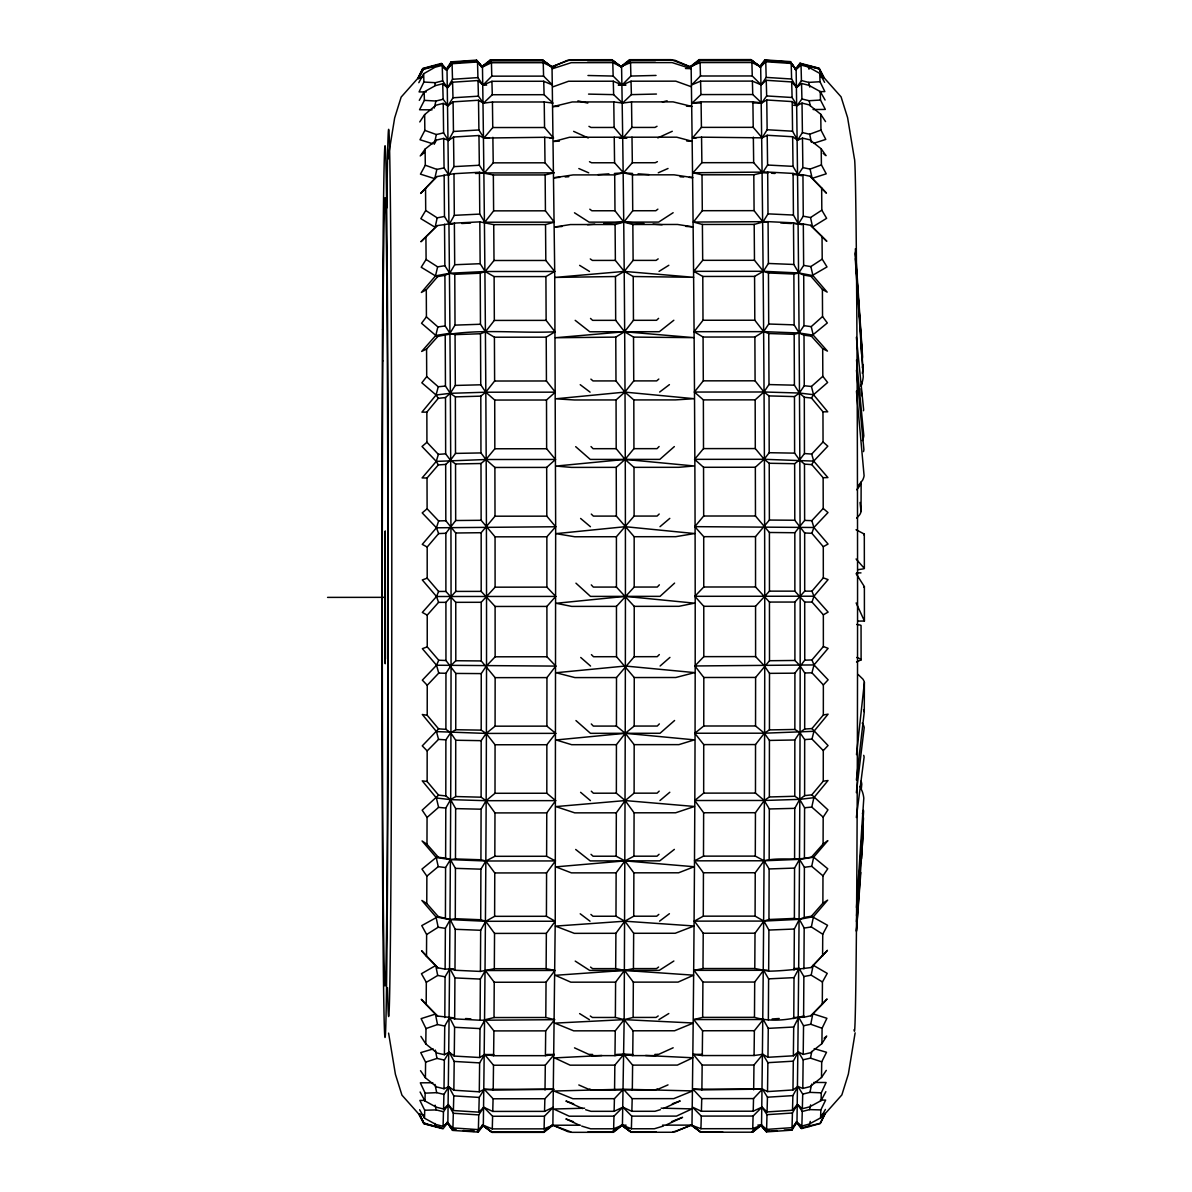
<?xml version="1.0" encoding="UTF-8"?>
<svg xmlns="http://www.w3.org/2000/svg" width="1192" height="1192" viewBox="0 0 1192 1192"><rect width="100%" height="100%" fill="white"/><g stroke="black" fill="none" stroke-linecap="round" stroke-linejoin="round"><path stroke-width="1.5" d="M445.629 858.166L438.343 857.227L426.974 844.294L422.072 840.956L436.212 857.465L450.412 859.626L455.478 858.94L455.657 808.608L450.606 799.638L445.808 795.913L438.596 795.153L427.138 781.505L427.168 750.915L422.266 745.864L438.596 728.863L445.897 729.34L450.68 732.722L455.731 740.247L455.672 796.539L450.606 799.638L445.793 808.042L445.629 858.166L450.412 859.626L485.874 860.997L555.427 860.937L546.577 872.902L546.428 916.29L555.234 921.237L552.879 1125.233L543.939 1132.355L492.132 1132.4L482.328 1125.188L492.132 1132.4M438.596 728.863L427.213 715.289L427.243 685.266L438.731 673.107L445.957 673.286L450.755 665.807L455.806 660.726L455.761 602.332L445.897 591.426L445.853 533.271L455.687 520.517L455.538 463.971L450.457 460.261L445.659 453.839L445.495 397.547L450.278 393.315L455.314 385.448L455.061 334.639L449.98 333.283L435.795 335.459L421.67 351.431L426.572 349.018L437.866 336.427C475.861 327.964 516.121 333.611 555.01 331.808L546.13 320.38L545.921 276.589L554.712 271.463L552.03 66.976L542.226 59.764L490.433 59.809L481.479 66.931L476.502 60.122L451.083 61.85L446.032 69.747L443.588 67.855M445.808 795.913L445.882 739.86L450.68 732.722L455.746 729.727L481.195 730.13L486.157 733.423L495.067 744.762L495.008 793.291L486.083 800.696L481.091 809.204L480.927 859.76L485.874 860.997L494.769 872.946L494.62 916.335L485.68 921.297L450.203 919.613L436.019 916.961L421.864 900.452L426.766 903.506L438.209 916.529L450.203 919.613L455.284 918.704L480.719 919.747L485.68 921.297L555.234 921.237L555.666 526.76L554.712 271.463L545.817 260.467L545.534 224.573L554.325 222.159L545.429 210.82L545.146 174.926L553.937 172.87L545.012 162.812L544.684 137.289L483.922 138.049L478.96 135.516L453.526 137.02L448.46 140.492L443.677 138.421L436.347 140.09L425.097 149.134L420.21 155.988M445.897 729.34L445.957 673.286M455.746 729.727L455.821 673.435L445.957 660.502L445.912 602.347L455.761 591.411L455.717 533.003L445.823 520.71L445.674 464.418L450.457 460.261L455.508 453.407L455.359 396.876L450.278 393.315L445.45 386.059L445.212 335.459M480.719 919.747L480.897 869.177L485.874 860.997L494.829 856.318L494.978 812.914L486.083 800.696L481.121 797.195L481.181 740.664L486.157 733.423L495.082 726.181L546.89 726.137L555.71 733.363L546.86 744.732L546.815 793.246L555.636 800.637L546.77 812.884L546.621 856.273L555.427 860.937M481.195 730.13L481.255 673.599L486.232 666.134L495.142 656.807L495.097 606.46L481.195 591.381L481.166 532.705L495.008 516.196L494.889 467.458L485.934 459.516L480.957 452.93L480.808 396.146L485.755 392.213L494.62 381.023L494.412 337.217L485.457 331.868L480.465 324.254L480.212 273.206L485.159 271.508L554.712 271.463M495.082 726.181L495.142 677.652L481.255 660.949L481.21 602.288L495.097 587.179L495.053 536.832L481.136 520.293L480.987 463.509L485.934 459.516L494.829 448.773L494.71 400.05L485.755 392.213L480.748 384.793L480.51 333.745L485.457 331.868L494.337 320.425L494.114 276.618L485.159 271.508L480.152 263.7L479.825 221.876L454.375 223.113L437.181 225.631L421.029 241.633L437.181 225.631M546.89 726.137L546.949 677.607L555.785 666.09L546.949 656.762L546.904 606.43L555.725 596.417L546.89 587.135L546.86 536.787L555.666 526.76L546.815 516.151L546.681 467.413L555.487 459.456L546.636 448.743L546.502 400.005L555.308 392.168L546.428 380.978L546.219 337.172L555.01 331.808M591.023 854.321L593.095 856.228L616.175 856.214L624.981 860.877L633.876 872.827L678.62 872.797L694.131 866.748L624.981 860.877L616.13 872.842L571.385 872.872L555.8 866.867L624.981 860.877L633.935 856.199L634.084 812.81L625.189 800.577L616.368 793.187L616.428 744.672L625.264 733.303L634.204 726.062L657.284 726.047L659.355 723.902M616.175 856.214L616.324 812.825L625.189 800.577L634.114 793.172L634.174 744.657L625.264 733.303L616.443 726.077L616.502 677.563L634.248 656.703L634.218 606.356L616.443 587.075L616.413 536.728L634.114 516.076L633.995 467.338L625.04 459.412L616.19 448.684L616.055 399.946L624.861 392.108L633.742 380.904L633.518 337.098L624.563 331.748L615.683 320.335L615.474 276.529L624.265 271.404L633.116 260.392L632.848 224.498L623.878 222.114L603.867 223.53M634.204 726.062L634.248 677.548L616.502 656.703L616.458 606.37L634.204 587.06L634.159 536.713L616.368 516.091L616.234 467.353L625.04 459.412L633.935 448.669L633.816 399.931L624.861 392.108L615.981 380.918L615.772 337.113L624.563 331.748L633.444 320.32L633.235 276.514L624.265 271.404L615.37 260.407L615.087 224.513L623.878 222.114L643.918 223.5M825.415 1109.424L820.603 1117.887L809.07 1124.145L801.873 1126.038L796.986 1122.253L792.024 1127.662L766.605 1129.39L761.539 1125.069L752.599 1132.191L700.792 1132.236L691.986 1125.129C696.545 772.416 696.262 419.569 691.137 66.856L699.942 60.628L751.75 60.583L760.69 66.812C765.815 419.51 766.098 772.356 761.539 1125.069L766.516 1131.879L791.95 1130.15L796.986 1122.253C801.531 771.403 801.233 420.403 796.152 69.553L790.192 61.582L764.757 59.898L759.706 66.707L750.885 59.6L699.093 59.645L690.153 66.767L700.091 62.58L751.899 62.535L760.69 66.812L765.756 61.746L791.19 63.444L796.152 69.553L801.039 65.053L808.236 66.946L819.783 73.412L824.596 82.367M694.549 860.833L703.489 856.139L703.638 812.75L694.742 800.517L703.667 793.127L703.727 744.598L694.817 733.244L703.757 726.002L755.549 725.973L764.37 733.199L769.421 740.426L769.361 796.971L764.296 800.473L755.445 812.706L755.296 856.109L764.102 860.773L799.534 859.357L813.674 857.167L827.859 840.628L823.091 843.981L811.678 856.929C796.122 861.116 779.806 856.914 764.102 860.773L694.549 860.833L703.429 872.768L703.28 916.171L694.34 921.133L703.22 933.247L702.982 968.545L694.027 970.348L702.908 982.074L702.669 1017.387L693.714 1019.577L702.565 1030.752L702.282 1055.561L754.074 1055.516L762.865 1054.309L767.946 1057.289L793.365 1055.799L798.312 1051.88L803.199 1054.413L810.471 1052.759L821.914 1043.611L826.697 1036.057L824.119 1038.247M703.757 726.002L703.816 677.488L694.891 665.97L703.802 656.643L703.772 606.296L694.832 596.313L703.757 587L703.712 536.668L694.787 526.655L703.682 516.017L703.548 467.294L694.593 459.352L703.503 448.609L703.369 399.886L694.414 392.049L703.295 380.844L703.071 337.053L694.116 331.704L702.997 320.261L702.788 276.455L693.818 271.344L702.684 260.333L702.401 224.454L693.431 222.055L702.297 210.701L702.013 174.807L693.044 172.766L701.879 162.693L701.552 137.169L762.135 137.84L767.201 135.277L792.635 136.737L797.582 140.209L802.484 138.123L809.8 139.792L821.199 148.806L825.996 155.675L823.151 153.321M769.168 859.536L769.332 808.966L764.296 800.473L755.475 793.082L755.534 744.553L764.37 733.199L769.436 729.906L794.855 729.459L799.802 732.439L804.674 739.576L804.615 795.615L799.728 799.37L794.751 808.34L794.587 858.672M755.549 725.973L755.609 677.443L769.496 660.726L769.451 602.064L755.549 586.971L755.519 536.623L769.376 520.055L769.227 463.271L764.147 459.293L755.296 448.565L755.162 399.842L763.968 391.989L768.989 384.569L768.751 333.522L763.67 331.644L694.116 331.704M769.436 729.906L769.496 673.361L764.444 665.911L755.609 656.598L755.564 606.251L769.451 591.143L769.406 532.481L755.475 515.987L755.341 467.249L764.147 459.293L769.198 452.707L769.049 395.908L763.968 391.989L755.087 380.814L754.879 337.008L763.67 331.644L768.706 324.015L768.453 272.983L763.372 271.284L693.818 271.344M804.421 857.882L804.585 807.759L799.728 799.37L794.781 796.271L794.841 739.979L799.802 732.439L804.689 729.042L811.946 728.565L823.329 714.976L823.359 684.953L828.127 679.812L814.017 664.942L811.946 659.936L823.359 646.541L823.344 614.804L812.02 602.064L804.704 602.064L794.87 591.143L794.826 532.735L804.63 520.412L804.481 464.12L799.594 459.978L794.617 453.139L794.468 396.593L799.415 393.032L804.257 385.761L804.004 335.161L799.117 333L763.67 331.644L754.804 320.216L754.581 276.41L763.372 271.284L768.393 263.462L768.065 221.652L793.485 222.844L801.963 224.692M794.855 729.459L794.915 673.167L804.749 660.204L804.704 602.064M804.689 729.042L804.749 673.003L799.877 665.523L794.915 660.457L794.87 602.049L804.704 591.143L804.66 532.988L794.796 520.233L794.647 463.703L799.594 459.978L804.451 453.556L804.302 397.264L799.415 393.032L794.408 385.18L794.17 334.356L799.117 333L813.257 335.161L827.457 351.104L822.689 348.69L811.335 336.129L804.004 335.161M804.615 795.615L811.797 794.855L823.255 781.177L823.285 750.587L828.053 745.536L811.946 728.565M426.766 903.506L426.87 876.15L421.968 869.087L436.212 857.465L438.343 857.227M426.974 844.294L427.064 817.444L422.177 810.173L438.596 795.153M445.421 917.706L445.584 867.582L450.412 859.626L455.448 868.357L455.284 918.704M590.532 967.084L592.588 968.634L615.683 968.619L624.474 970.407L633.339 982.133L678.084 982.104L693.61 975.19L624.474 970.407L615.593 982.148L570.849 982.178L555.278 975.309L624.474 970.407L633.429 968.604L633.667 933.291L624.787 921.192L615.981 916.231L616.13 872.842M615.683 968.619L615.906 933.306L624.787 921.192L633.727 916.216L633.876 872.827M811.186 967.517L827.382 950.426L811.186 967.517C797.076 969.305 783.174 970.899 768.661 971.197L768.914 930.058L763.893 921.073L755.087 916.127L755.236 872.738L764.102 860.773L769.138 868.953L768.959 919.509L763.893 921.073L694.34 921.133M804.227 917.408L811.409 916.231L822.882 903.193L827.65 900.124L813.466 916.663L799.34 919.345L794.379 918.421L794.557 868.089L799.534 859.357L804.391 867.284L804.227 917.408L799.34 919.345L763.893 921.073L755.013 933.202L754.789 968.515L768.661 971.197M822.882 903.193L822.972 875.837L827.755 868.759L813.674 857.167L811.678 856.929M823.091 843.981L823.18 817.131L827.948 809.845L811.797 794.855M856.646 518.118L859.641 514.81A36.758 16.539 0.2 0 0 861.041 511.457L861.146 481.955A36.55 19.355 0.2 0 1 859.73 485.889L856.75 489.778M856.392 779.97L864.274 711.952L864.379 682.45A36.758 16.539 0.2 0 0 862.874 679.097L858.121 674.493M452.841 1130.418L447.864 1122.536C452.409 771.686 452.111 420.687 447.015 69.836L451.992 62.893L477.426 61.164L482.477 67.035C487.588 419.733 487.886 772.58 483.326 1125.293L478.275 1132.102L452.841 1130.418L446.881 1122.447L452.93 1127.93L478.365 1129.614L483.326 1125.293L492.281 1128.899L544.073 1128.854L552.879 1125.233L551.881 1125.144M453.139 1017.774L437.598 1016.061L426.185 1004.573L426.319 982.312L421.447 973.715L435.706 965.52L437.837 967.815L445.123 969.141L453.437 968.783M437.837 967.815L426.498 956.386L426.632 934.543L421.759 925.618L438.209 916.529M444.81 1017.581L445.063 976.799L449.891 968.589L454.972 970.258L480.421 971.435L494.322 968.723L546.13 968.679L554.921 970.467L546.04 982.208L545.802 1017.506L554.608 1019.696L545.698 1030.871L545.414 1055.68L493.607 1055.725L484.652 1054.533L479.691 1057.513L454.256 1056.067L449.19 1052.163L444.407 1054.697L437.121 1053.057L425.797 1043.939L420.91 1036.384M445.123 969.141L445.376 928.359L450.203 919.613L455.24 929.298L454.972 970.258M554.608 1019.696L480.093 1020.233L454.659 1018.877L454.927 977.917L449.891 968.589M480.093 1020.233L480.361 979.079L485.368 970.526L554.921 970.467M480.421 971.435L480.674 930.282L485.68 921.297L494.546 933.411L494.322 968.723M479.691 1057.513L480.033 1028.592L485.055 1019.741L494.01 1017.551L494.233 982.253L485.368 970.526M546.13 968.679L546.353 933.366L555.234 921.237M551.315 66.886L570.208 59.749L611.779 59.704L621.583 66.916C627.052 384.45 625.472 702.073 624.161 1019.637L633.012 1030.797L674.583 1030.767L693.446 1023.019L624.161 1019.637L615.37 1017.461L615.593 982.148M580.444 1125.203L553.058 1125.233L571.922 1132.34L613.493 1132.296L622.433 1125.173L624.161 1019.637L615.266 1030.812L573.695 1030.842L554.802 1023.123L624.161 1019.637L633.116 1017.447L633.339 982.133M804.019 1015.957C788.016 1020.114 770.539 1022.155 754.476 1017.342L754.7 982.044L763.58 970.303L767.127 970.094M768.348 1019.994L768.602 978.856L763.58 970.303L694.027 970.348M793.768 1018.594L794.021 977.634L799.027 968.306L803.87 976.516L803.602 1017.298L798.714 1017.268L793.708 1027.012L793.365 1055.799M794.081 969.99L794.349 929.03L799.34 919.345L804.183 928.061L803.915 968.858M803.602 1017.298L810.798 1015.763L822.301 1004.245L822.435 981.984L827.233 973.387L813.168 965.222L811.186 975.16L803.87 976.516M822.599 956.073L822.748 934.23L827.531 925.29L811.409 916.231M384.986 535.64L385.225 663.735L385.24 530.947L385.463 659.042M420.091 1092.006L424.963 1100.961L436.257 1107.174L443.543 1109.007L448.326 1104.656L453.392 1110.542L478.826 1112.151L483.788 1107.308L492.743 1111.421L544.535 1111.376L544.878 1098.741L553.803 1089.264L484.25 1089.324L479.288 1091.812L453.854 1090.233L448.788 1086.761L444.005 1088.743L436.793 1086.985L425.41 1077.792L425.589 1062.147L420.731 1052.611L433.217 1048.93M425.797 1043.939L425.991 1028.577L421.119 1018.624L435.408 1014.094L437.598 1016.061M444.005 1088.743L444.348 1060.075L449.19 1052.163L454.197 1061.446L453.854 1090.233M444.407 1054.697L444.735 1026.029L449.593 1017.551L454.659 1018.877M454.256 1056.067L454.599 1027.281L449.593 1017.551M479.288 1091.812L479.631 1062.891L484.652 1054.533L493.801 1054.533M553.803 1089.264L493.205 1090.054L493.503 1065.231L484.652 1054.533M493.607 1055.725L493.905 1030.916L485.055 1019.741M545.012 1090.009L545.295 1065.201L554.206 1054.473L546.89 1054.488M589.504 1088.937L591.59 1089.98L614.565 1089.95L614.848 1065.141L623.759 1054.428L632.863 1054.86M589.817 1054.562L591.873 1055.65L614.968 1055.635L615.266 1030.812M657.403 1088.892L655.287 1089.92L632.311 1089.935L632.609 1065.127L623.759 1054.428L616.473 1054.786M657.895 1054.503L655.809 1055.605L632.728 1055.62L633.012 1030.797M826.309 1070.371L821.512 1077.479L810.009 1086.672L802.797 1088.46L797.91 1086.478L792.963 1089.965L767.529 1091.589L762.463 1089.101L701.879 1089.89L702.163 1065.067L693.312 1054.369L702.475 1054.354M753.672 1089.846L753.97 1065.022L762.865 1054.309L767.872 1062.668L767.529 1091.589M754.074 1055.516L754.372 1030.707L763.267 1019.518L768.274 1028.368L767.946 1057.289M792.963 1089.965L793.306 1061.178L798.312 1051.88L803.14 1059.792L802.797 1088.46M803.199 1054.413L803.542 1025.746L798.714 1017.268M821.512 1077.479L821.705 1061.834L826.518 1052.283L814.211 1048.632M821.914 1043.611L822.093 1028.264L826.905 1018.296L812.855 1013.781L810.798 1015.763M419.152 1113.85L424.233 1123.847L442.992 1128.824L447.864 1122.536L443.081 1126.336L435.87 1124.443L424.501 1118.2L424.71 1110.244L419.867 1100.395L425.216 1100.425M424.963 1100.961L425.172 1093.153L420.314 1082.828L432.815 1082.738M443.081 1126.336L443.469 1111.734L448.326 1104.656L453.318 1113.268L452.93 1127.93M443.543 1109.007L443.931 1094.405L448.788 1086.761L453.78 1095.88L453.392 1110.542M478.365 1129.614L478.752 1114.892L483.788 1107.308L492.609 1116.263L544.416 1116.219L553.341 1107.249L544.535 1111.376M478.826 1112.151L479.214 1097.43L484.25 1089.324L493.205 1090.054M492.281 1128.899L492.609 1116.263M492.743 1111.421L493.086 1098.786L484.25 1089.324M544.073 1128.854L544.416 1116.219M581.726 1126.097L590.666 1128.809L613.627 1128.794L613.969 1116.159L622.894 1107.189L631.849 1111.302L654.944 1111.287L660.413 1109.663M585.63 1109.722L591.008 1111.331L614.103 1111.317L614.431 1098.681L623.356 1089.205L692.641 1090.933L673.763 1098.637L632.192 1098.666L623.356 1089.205L553.997 1091.038L572.86 1098.726L614.431 1098.681M663.437 1126.038L654.348 1128.764L631.388 1128.779L631.73 1116.144L622.894 1107.189L614.103 1111.317M631.849 1111.302L632.192 1098.666M766.516 1131.879L760.541 1124.965L761.539 1125.069L752.748 1128.675L700.941 1128.72L701.283 1116.084L692.448 1107.144L701.403 1111.257L753.21 1111.212L762.001 1107.085L767.067 1111.927L792.501 1110.259L797.448 1104.373L802.335 1108.709L809.606 1106.876L821.064 1100.648L825.862 1091.678M701.403 1111.257L701.745 1098.622L692.91 1089.16L762.463 1089.101L767.454 1097.206L767.067 1111.927M752.748 1128.675L753.076 1116.055L762.001 1107.085L766.992 1114.669L766.605 1129.39M753.21 1111.212L753.538 1098.577L762.463 1089.101M792.024 1127.662L792.427 1113L797.448 1104.373L802.261 1111.451L801.873 1126.038M792.501 1110.259L792.889 1095.612L797.91 1086.478L802.723 1094.122L802.335 1108.709M820.603 1117.887L820.826 1109.916L825.654 1100.067L820.379 1100.112M821.064 1100.648L821.273 1092.826L826.101 1082.5L813.823 1082.44M861.294 850.984L861.607 845.53M861.533 858.672L862.814 837.067A36.758 36.326 -2.7 0 0 862.427 834.117M860.028 870.965L860.371 865.511M858.776 889.143L859.164 883.689M860.818 872.514L856.437 931.473M857.599 905.488L863.47 818.621A36.55 33.51 0.9 0 0 862.412 813.168M856.571 915.709L863.589 811.543A36.55 33.883 1 0 0 863.425 810.173M856.467 921.61L858.106 901.018M856.437 930.699L863.261 831.971A36.758 34.896 1.2 0 0 862.561 827.725M856.467 907.514L863.798 798.193A36.758 32.676 0.7 0 0 862.323 791.577L859.998 786.333M864.379 682.45L856.482 754.625M861.265 789.402L861.786 784.232A36.758 26.105 -0.5 0 0 861.116 781.043M856.348 792.665L864.215 727.567A36.55 18.536 0.2 0 0 862.71 723.812L862.218 723.052M856.348 817.503L864.111 757.084A36.758 21.456 0.2 0 0 863.708 755.326M387.907 159.162L394.656 117.934L401.153 97.088L417.722 78.448L422.683 68.466L441.234 63.459L447.015 69.836L452.081 63.712L477.515 61.969L482.477 67.035L491.432 62.744L543.239 62.699L552.03 66.976L542.226 59.764M855.126 1032.838L848.361 1074.067L841.865 1094.912L825.296 1113.552L820.334 1123.534L801.784 1128.541L796.003 1122.164L800.786 1126.663M803.14 1059.792L810.471 1058.123L811.797 1051.448M803.542 1025.746L810.739 1024.256L812.855 1013.781L827.069 998.985L822.301 1004.245M822.748 934.23L811.365 926.944L813.466 916.663M434.275 144.262L436.332 134.547L443.603 132.878L448.46 140.492L453.452 131.478L453.079 101.856L478.513 100.232L483.46 103.183L492.43 102.02L544.222 101.976L553.013 103.123L544.088 94.704L492.281 94.734L483.46 103.183L478.424 96.179L478.007 80.534L452.573 82.203L447.507 87.821L442.724 83.753L435.393 85.63L424.158 91.888L419.286 100.351M822.972 875.837L811.707 866.331L813.674 857.167M802.261 1111.451L809.591 1109.603L810.605 1104.88M802.723 1094.122L809.919 1092.364L811.707 1084.079M434.693 85.809L435.378 82.695L442.649 80.847L447.507 87.821L452.498 79.283L452.081 63.712M452.856 224.007L449.31 224.215L444.467 216.482L437.181 217.838L435.125 227.285L420.836 218.643L425.708 210.477L425.544 188.276L436.928 176.58L453.988 173.704L479.437 172.274L493.339 174.971L545.146 174.926M823.18 817.131L811.782 807.073L813.868 797.672L828.023 780.522L823.255 781.177M453.526 137.02L453.914 166.627L448.907 175.179L444.065 167.908L436.853 169.398L434.737 178.666L420.642 193.462L425.544 188.276M479.825 221.876L493.726 224.618L494.01 260.497L485.159 271.508L449.697 273.251L444.914 275.352L437.702 276.574L426.289 289.76L421.387 292.457L435.497 275.918L437.628 266.859L444.854 265.712L449.697 273.251L454.778 274.324L480.212 273.206M434.246 108.085L435.929 101.022L443.141 99.264L447.998 105.805L453.079 101.856M437.866 336.427L435.795 335.459L437.881 326.921L426.423 316.863L426.289 289.76M808.981 1126.649L810.277 1121.404M823.285 750.587L811.99 739.085L813.942 731.307L828.097 714.157L823.329 714.976M445.495 397.547L438.283 398.337L426.855 412.119L421.938 412.149L436.093 394.999L438.239 386.759L426.706 376.627L426.572 349.018M823.359 684.953L811.946 672.795L814.017 664.942L828.127 648.344L823.359 646.541M445.674 464.418L438.328 464.925L427.019 478.037L422.117 477.903L436.272 461.393L438.358 454.361L426.93 442.262L426.855 412.119M445.897 591.426L438.611 591.456L427.198 578.165L427.183 547.024L422.266 544.372L436.451 527.788L438.611 520.934L427.108 508.775L427.019 478.037M812.02 602.064L813.957 596.209L828.082 579.625L823.314 577.852L823.285 546.696L811.841 533.286L804.66 532.988M861.28 385.314L861.756 383.898A36.758 35.015 -1.3 0 0 863.231 376.806L855.26 258.768M811.841 533.286L813.898 527.49L827.993 512.575L823.21 508.448L823.136 477.724L811.797 464.627L804.481 464.12M445.957 660.502L438.731 660.234L427.243 646.869L427.228 615.117L422.326 612.435L436.51 596.507L438.611 591.456M427.243 685.266L422.34 680.14L436.555 665.24L438.731 660.234M447.015 69.836L442.232 65.337L435.035 67.244L423.667 73.725L423.89 82.039L419.062 91.918L426.2 91.978M441.725 64.025L422.907 68.719L418.094 78.478L421.268 77.51M434.976 142.861L436.347 140.09M802.767 1127.587L820.126 1123.281L824.938 1113.522M434.395 65.947L423.175 69.032L418.317 78.508L421.834 77.406M823.091 1116.651L824.7 1113.492M424.158 91.888L424.382 100.366L419.539 109.753L432.04 109.843M452.573 82.203L452.99 97.774L447.998 105.805L443.23 103.391L436.019 105.179L424.65 114.596L424.844 130.39L420.001 139.732L432.696 143.755M442.143 64.502L423.398 69.285L418.586 78.523L423.339 77.078M418.809 82.695L423.667 73.725M425.097 149.134L425.306 165.226L420.448 174.136L434.737 178.666L436.928 176.58M811.797 464.627L813.719 461.095L827.814 446.18L823.046 441.949L822.957 411.806L811.499 398.039L804.302 397.264M449.31 224.215L454.316 215.335L453.988 173.704M454.375 223.113L454.703 264.743L449.697 273.251L435.497 275.918L421.223 267.261L426.095 259.454L425.917 236.821M811.499 398.039L813.54 394.701L827.621 382.498L822.823 376.314L822.689 348.69M801.575 175.76L793.097 173.421L767.678 172.05L768.006 213.86L762.984 221.995L754.193 224.409L702.401 224.454M454.778 274.324L455.016 325.133L449.98 333.283L445.167 325.952L444.914 275.352M766.754 99.994L767.141 129.749L762.135 137.84L753.225 127.335L752.897 101.812L701.09 101.856L692.135 103.019L700.941 94.57L752.748 94.526L761.688 102.959L766.754 99.994L792.188 101.588L797.135 105.522L802.022 103.108L809.219 104.881L820.752 114.283L825.549 121.599M792.725 174.568L802.946 174.732L803.259 216.199L798.431 223.932L794.885 223.738M802.022 103.108L802.41 132.595L797.582 140.209L792.561 131.209L792.188 101.588M793.097 173.421L793.425 215.052L798.431 223.932L803.319 223.977L803.646 265.429L798.819 272.968L793.872 274.041L768.453 272.983M767.201 135.277L767.588 165.032L762.597 172.706L753.806 174.762L702.013 174.807M802.484 138.123L802.857 167.61L798.044 174.896L793.023 166.359L792.635 136.737M754.193 224.409L754.476 260.288L763.372 271.284L798.819 272.968L803.721 275.069L803.959 325.669L799.117 333L794.125 324.865L793.872 274.041M441.651 63.936L446.523 69.792L451.5 62.327L477.009 60.688L481.985 66.976L490.925 60.375L542.718 60.33L551.538 66.931L542.583 60.181L490.791 60.226L481.985 66.976L476.934 60.598M419.763 121.927L424.65 114.596M765.756 61.746L766.173 77.391L761.196 84.885L752.39 81.101L700.583 81.145L691.628 84.945L700.449 76.005L752.256 75.96L761.196 84.885L766.247 80.296L791.682 81.935L796.643 87.537L801.531 83.47L808.861 85.317L820.26 91.575L825.073 100.024M446.523 69.792L451.574 62.416M801.039 65.053L801.441 80.564L796.643 87.537L791.607 79.015L791.19 63.444M752.524 102.974L761.688 102.959L766.665 95.941L766.247 80.296M793.589 105.269L797.135 105.522L801.933 98.981L801.531 83.47M426.423 316.863L421.536 323.27L435.795 335.459M823.866 78.151L818.8 68.153L800.041 63.176L795.168 69.464L800.949 64.204L819.5 68.972L824.357 78.195L820.856 77.122M477.858 1131.625L482.82 1125.248L491.64 1131.834L543.567 1131.953L552.373 1125.188L543.433 1131.789M479.437 172.274L479.765 214.098L484.772 222.219L493.622 210.865L493.339 174.971M614.372 173.466L623.49 172.81L632.46 174.866L632.728 210.746L623.878 222.114L614.983 210.76L614.7 174.881L623.49 172.81L632.609 173.451M426.706 376.627L421.834 382.811L436.093 394.999L438.283 398.337M765.249 60.464L760.198 66.752L751.392 60.166L699.585 60.211L690.645 66.812L699.451 60.047L751.243 60.017L760.198 66.752L765.175 60.375L790.683 62.148L795.66 69.508L800.532 63.727L819.5 68.972M477.783 1131.536L482.82 1125.248L491.774 1131.983M800.458 63.638L795.66 69.508L790.609 62.058M478.513 100.232L478.901 129.973L483.922 138.049L492.758 127.544L492.43 102.02M686.473 106.192L691.941 106.461L673.107 101.871L631.537 101.916L631.864 127.44L623.029 137.944L619.393 138.123M696.247 137.885L692.582 137.885L701.418 127.38L701.09 101.856M791.101 62.625L765.666 60.941L760.69 66.812L759.706 66.707M427.183 547.024L438.641 533.584L445.853 533.271M804.704 591.143L811.961 591.158L823.314 577.852M492.877 137.333L493.22 162.857L484.384 172.929L475.519 173.496M686.771 141.043L692.239 141.312L676.728 137.184L631.998 137.214L632.326 162.753L623.49 172.81L614.565 162.768L614.238 137.229L569.493 137.274L553.908 141.431L559.376 141.148M427.228 615.117L438.567 602.362L445.912 602.347M674.597 583.097L660.055 596.343L590.502 596.402L575.945 583.171M659.355 584.825L657.299 587.045L634.204 587.06M804.451 453.556L811.707 454.063L823.046 441.949M804.63 520.412L811.827 520.636L823.21 508.448M674.344 446.583L659.817 459.382L590.263 459.427L575.676 446.657M659.101 446.508L657.03 448.654L633.935 448.669M674.597 720.49L660.04 733.274L590.487 733.333L575.945 720.564M477.515 61.969L477.932 77.614L482.969 85.109L491.789 76.169L543.582 76.124L552.522 85.049L543.731 81.265L491.923 81.309L482.969 85.109L478.007 80.534M656.047 75.439L630.896 76.05L622.075 84.99L618.439 85.094M427.168 750.915L438.537 739.383L445.882 739.86M659.325 654.572L657.224 656.673L634.248 656.703M857.853 486.247L862.591 480.182A36.758 21.754 -0.3 0 0 864.096 475.772L856.437 391.155M659.191 514.02L657.09 516.062L634.114 516.076M659.191 791.13L657.09 793.157L634.114 793.172M656.449 94.049L631.388 94.63L622.567 103.078L613.776 101.931L572.22 101.961L553.297 106.58L558.765 106.297M669.934 657.403L660.115 666M658.595 318.368L656.539 320.29L633.444 320.32M673.838 320.246L659.34 331.719L589.787 331.778L575.185 320.335M674.359 849.389L659.772 860.847L590.204 860.907L575.691 849.464M659.101 854.262L657.03 856.184L633.935 856.199M669.8 518.371L660.01 526.685M669.8 792.248L659.966 800.547M803.959 325.669L811.231 326.623L822.54 316.536L822.406 289.447L810.918 276.276L803.721 275.069M804.257 385.761L811.439 386.461L822.823 376.314M427.064 817.444L438.582 807.371L445.793 808.042M658.803 379.056L656.703 380.889L633.742 380.904M811.335 336.129L827.322 322.957L822.54 316.536M426.93 442.262L422.028 446.508L436.272 461.393L438.328 464.925M658.818 914.383L656.703 916.201L633.727 916.216M427.108 508.775L422.206 512.903L436.451 527.788L438.641 533.584M426.87 876.15L438.239 866.629L445.584 867.582M421.625 154.826L424.427 152.472M669.427 384.629L659.638 392.079M669.412 913.713L659.563 921.163M685.489 68.51L690.958 68.644L672.109 62.595L630.538 62.625L620.6 66.826L629.54 59.704L671.111 59.66L689.959 66.767M586.971 60.122L612.137 60.122L621.092 66.871L629.898 60.107L655.034 60.077M657.88 209.151L655.823 210.731L632.728 210.746M587.984 1131.923L613.135 1131.893L621.941 1125.129L630.747 1131.715M673.137 212.712L658.654 222.085L589.101 222.144L574.484 212.787M673.867 961.02L659.25 970.377L589.697 970.437L575.215 961.095M658.61 967.025L656.524 968.589L633.429 968.604M621.092 66.871L630.032 60.271L674.776 60.226L690.302 66.826M612.986 1131.729L621.941 1125.129L630.881 1131.879L656.062 1131.879M752.107 1131.625L761.047 1125.024L766.098 1131.402M658.178 258.873L656.092 260.377L633.116 260.392M543.075 60.747L491.283 60.792L481.479 66.931L484.414 65.724M655.451 60.643L630.389 60.673L621.583 66.916L612.792 62.64L571.221 62.684L552.313 68.763M612.628 1131.327L615.564 1129.241M753.21 1130.165L756.145 1128.094M658.207 1015.942L656.092 1017.417L633.116 1017.447M668.816 265.28L659.042 271.374M668.801 1013.528L658.938 1019.607M803.259 216.199L810.53 217.54L821.824 210.165L821.646 187.964L810.143 176.282L802.946 174.732M803.646 265.429L810.843 266.561L822.212 259.141L822.033 236.508L810.649 225.333L803.319 223.977M426.632 934.543L438.164 927.242L445.376 928.359M810.918 276.276L827.01 266.933L822.212 259.141M426.319 982.312L437.717 975.458L445.063 976.799M823.344 614.804L828.112 612.107L813.957 596.209L811.961 591.158M823.285 546.696L828.053 544.044L813.898 527.49L811.827 520.636M657.015 126.292L654.959 127.425L631.864 127.44M672.273 131.284L657.805 137.914M673.167 1047.783L658.535 1054.399L654.885 1054.399M856.676 624.444L859.656 624.951A36.55 2.563 -0.1 0 1 861.056 625.472L861.101 659.861L856.527 662.037M657.388 161.665L655.287 162.723L632.326 162.753M668.027 168.474L658.267 172.795M668.012 1084.884L658.133 1089.19M666.417 1124.831L682.554 1117.321L671.528 1121.657M663.452 1108.515L680.2 1100.931L672.318 1103.747M691.047 1125.069L675.491 1131.685L673.122 1131.685M691.285 86.718L675.775 81.16L631.03 81.205L622.075 84.99L613.284 81.22L568.539 81.25L552.969 86.822M620.6 66.826L623.52 65.62M690.153 66.767L693.073 65.56M613.627 1128.794L622.433 1125.173L626.083 1125.173M802.41 132.595L809.681 134.234L820.96 130.077L820.752 114.283M802.857 167.61L810.053 169.1L821.407 164.913L821.199 148.806M427.243 646.869L422.355 648.672L436.555 665.24L438.731 673.107M427.198 578.165L422.296 579.938L436.51 596.507L438.567 602.362M425.991 1028.577L437.524 1024.554L444.735 1026.029M425.589 1062.147L437.002 1058.421L444.348 1060.075M813.495 143.383L825.788 139.404L820.96 130.077M821.675 1114.639L825.192 1113.552M662.394 101.976L667.118 100.799M804.183 928.061L811.365 926.944M545.414 1055.68L554.206 1054.473M614.968 1055.635L623.759 1054.428L632.728 1055.62M437.881 326.921L445.167 325.952M767.678 172.05L693.044 172.766M631.537 101.916L622.567 103.078L613.642 94.645L588.55 94.108M804.391 867.284L811.707 866.331M436.093 394.999L450.278 393.315L485.755 392.213L555.308 392.168M813.868 797.672L799.728 799.37L764.296 800.473L694.742 800.517M858.091 569.672L862.844 568.957A36.55 2.563 -0.1 0 0 864.364 568.435L864.304 534.061L856.035 529.725M438.239 386.759L445.45 386.059M804.585 807.759L811.782 807.073M614.565 1089.95L632.311 1089.935M631.998 137.214L614.238 137.229M692.582 137.885L701.552 137.169M436.272 461.393L485.934 459.516L555.487 459.456M813.942 731.307L764.37 733.199L694.817 733.244M559.674 177.355L554.206 177.742L573.128 174.911L614.7 174.881M565.142 176.967L568.793 176.714M597.967 174.628L608.903 173.853M562.028 226.495L554.757 227.001L570.342 224.558L615.087 224.513M587.492 224.692L594.778 224.17M438.358 454.361L445.659 453.839M768.065 221.652L693.431 222.055M804.674 739.576L811.99 739.085M765.607 1130.836L769.227 1130.582M776.99 1130.657L766.024 1131.312L761.047 1125.024L752.599 1132.191M784.187 1130.076L791.95 1130.15M452.498 79.283L477.932 77.614M766.992 1114.669L792.427 1113M452.99 97.774L478.424 96.179M772.133 1018.966L779.225 1018.504M793.395 1017.61L796.941 1017.387M767.454 1097.206L792.889 1095.612M801.441 80.564L808.712 82.397L820.007 81.727L824.849 91.59L819.574 91.635M801.933 98.981L809.13 100.724L820.483 100.039L825.326 109.426L813.048 109.53M453.452 131.478L478.901 129.973M767.872 1062.668L793.306 1061.178M461.721 223.515L470.587 223.023M793.708 968.604L799.027 968.306M453.914 166.627L479.348 165.256L484.384 172.929L553.937 172.87M768.274 1028.368L793.708 1027.012M601.915 1055.516L554.563 1057.9L570.119 1065.171L614.848 1065.141M454.316 215.335L479.765 214.098M768.602 978.856L794.021 977.634M856.094 573.635L864.379 586.628L864.423 621.017L858.166 621.106M454.703 264.743L480.152 263.7M814.017 664.942L694.891 665.97M768.959 919.509L794.379 918.421M425.172 1093.153L436.719 1092.662L443.931 1094.405M436.451 527.788L555.666 526.76M768.914 930.058L794.349 929.03M804.749 660.204L811.946 659.936M455.016 325.133L480.465 324.254M455.061 334.639L480.51 333.745M769.138 868.953L794.557 868.089M438.611 520.934L445.823 520.71M823.136 477.724L827.904 477.575L813.719 461.095L811.707 454.063M424.71 1110.244L436.123 1109.901L443.469 1111.734M455.359 396.876L480.808 396.146M804.749 673.003L811.946 672.795M769.361 796.971L794.781 796.271M584.646 1108.202L553.684 1109.022L569.225 1116.204L613.969 1116.159M455.314 385.448L480.748 384.793M769.332 808.966L794.751 808.34M455.508 453.407L480.957 452.93M455.538 463.971L480.987 463.509M769.421 740.426L794.841 739.979M455.717 533.003L481.166 532.705M769.496 660.726L794.915 660.457M455.687 520.517L481.136 520.293M769.496 673.361L794.915 673.167M455.761 591.411L481.195 591.381M455.761 602.332L481.21 602.288M612.643 60.688L587.552 60.688M555.606 66.931L551.971 66.931L567.541 60.315L612.286 60.285L619.616 65.769M625.726 85.079L622.075 84.99L613.15 76.064L587.969 75.498M482.969 85.109L486.634 85.109M618.424 85.004L625.74 84.99M692.135 103.019L701.283 103.004M492.758 127.544L544.55 127.514L553.475 138.004L549.81 138.004M626.679 138.123L623.029 137.944L614.118 127.455L591.023 127.469L588.937 126.352M701.418 127.38L753.225 127.335M483.922 138.049L489.405 138.049M619.363 137.944L626.694 137.944M493.22 162.857L545.012 162.812M614.565 162.768L591.605 162.782L589.474 161.71M701.879 162.693L753.672 162.648L762.597 172.706L767.916 173.034M632.46 174.866L674.031 174.822L692.85 177.638L689.2 177.385M493.622 210.865L545.429 210.82M614.983 210.76L591.888 210.775L589.802 209.196M702.297 210.701L754.089 210.656L762.984 221.995L768.304 222.293M484.772 222.219L554.325 222.159M493.726 224.618L545.534 224.573M632.848 224.498L677.577 224.469L693.088 226.897L685.802 226.391M494.01 260.497L545.817 260.467M615.37 260.407L592.394 260.422L590.278 258.932M702.684 260.333L754.476 260.288M494.114 276.618L545.921 276.589M615.474 276.529L554.98 277.423L624.265 271.404L693.625 277.304L633.235 276.514M702.788 276.455L754.581 276.41M494.337 320.425L546.13 320.38M615.683 320.335L592.603 320.35L590.517 318.428M702.997 320.261L754.804 320.216M494.412 337.217L546.219 337.172M615.772 337.113L555.427 337.738L624.563 331.748L693.759 337.634L633.518 337.098M703.071 337.053L754.879 337.008M494.62 381.023L546.428 380.978M615.981 380.918L593.02 380.933L590.904 379.116M703.295 380.844L755.087 380.814M694.414 392.049L763.968 391.989L799.415 393.032L813.54 394.701L827.725 411.821L822.957 411.806M494.71 400.05L546.502 400.005M616.055 399.946L574.484 399.976L555.561 398.813L624.861 392.108L694.206 398.709L675.387 399.901L633.816 399.931M703.369 399.886L755.162 399.842M494.829 448.773L546.636 448.743M616.19 448.684L593.095 448.699L591.023 446.553M703.503 448.609L755.296 448.565M694.593 459.352L764.147 459.293L813.719 461.095M494.889 467.458L546.681 467.413M616.234 467.353L571.49 467.398L555.904 466.072L625.04 459.412L694.221 465.968L678.74 467.309L633.995 467.338M703.548 467.294L755.341 467.249M495.008 516.196L546.815 516.151M616.368 516.091L593.393 516.106L591.292 514.08M703.682 516.017L755.475 515.987M694.787 526.655L813.898 527.49M495.053 536.832L546.86 536.787M616.413 536.728L574.842 536.773L555.904 533.644L625.219 526.7L694.549 533.539L675.73 536.683L634.159 536.713M703.712 536.668L755.519 536.623M495.097 587.179L546.89 587.135M616.443 587.075L593.348 587.09L591.277 584.885M703.757 587L755.549 586.971M769.451 591.143L794.87 591.143M436.51 596.507L555.725 596.417M694.832 596.313L813.957 596.209M327.577 597.386L385.225 597.341M769.451 602.064L794.87 602.049M495.097 606.46L546.904 606.43M616.458 606.37L571.713 606.4L556.128 603.271L625.279 596.372L694.459 603.152L678.948 606.311L634.218 606.356M703.772 606.296L755.564 606.251M495.142 656.807L546.949 656.762M616.502 656.703L593.527 656.732L591.426 654.632M703.802 656.643L755.609 656.598M555.785 666.09L436.555 665.24M495.142 677.652L546.949 677.607M616.502 677.563L574.931 677.592L556.008 672.735L625.338 666.03L694.653 672.616L675.819 677.503L634.248 677.548M703.816 677.488L755.609 677.443M616.443 726.077L593.348 726.092L591.292 723.961M555.71 733.363L486.157 733.423L436.481 731.605L422.311 714.485L427.213 715.289M495.067 744.762L546.86 744.732M616.428 744.672L571.683 744.702L556.098 739.964L625.264 733.303L694.414 739.86L678.918 744.627L634.174 744.657M703.727 744.598L755.534 744.553M495.008 793.291L546.815 793.246M616.368 793.187L593.393 793.216L591.292 791.19M703.667 793.127L755.475 793.082M555.636 800.637L486.083 800.696L450.606 799.638L436.406 797.984L422.236 780.849L427.138 781.505M494.978 812.914L546.77 812.884M616.324 812.825L574.753 812.855L555.845 806.597L625.189 800.577L694.489 806.477L675.655 812.78L634.084 812.81M703.638 812.75L755.445 812.706M494.829 856.318L546.621 856.273M703.489 856.139L755.296 856.109M494.769 872.946L546.577 872.902M703.429 872.768L755.236 872.738M494.62 916.335L546.428 916.29M615.981 916.231L593.005 916.261L590.904 914.443M703.28 916.171L755.087 916.127M494.546 933.411L546.353 933.366M615.906 933.306L574.335 933.351L555.427 926.109L624.787 921.192L694.087 925.99L675.223 933.262L633.667 933.291M703.22 933.247L755.013 933.202M702.982 968.545L754.789 968.515M494.233 982.253L546.04 982.208M702.908 982.074L754.7 982.044M494.01 1017.551L545.802 1017.506M615.37 1017.461L592.394 1017.476L590.293 1016.001M702.669 1017.387L754.476 1017.342M693.714 1019.577L763.267 1019.518M493.905 1030.916L545.698 1030.871M702.565 1030.752L754.372 1030.707M592.648 1054.443L588.982 1054.458L574.514 1047.857M616.443 1054.428L632.907 1054.413M493.503 1065.231L545.295 1065.201M632.609 1065.127L677.354 1065.097L692.88 1057.781L645.587 1055.486M702.163 1065.067L753.97 1065.022M493.086 1098.786L544.878 1098.741M701.745 1098.622L753.538 1098.577M631.73 1116.144L676.46 1116.114L692.016 1108.903L661.098 1108.143M701.283 1116.084L753.076 1116.055M662.543 1125.144L691.703 1125.114L672.809 1132.251L631.238 1132.296L621.434 1125.084L631.238 1132.296M757.874 1125.069L761.539 1125.069M570.61 1131.774L568.256 1131.774L552.716 1125.173M722.635 1131.804L700.434 1131.819L691.494 1125.069L700.3 1131.67M769.376 520.055L794.796 520.233M455.821 673.435L481.255 673.599M769.406 532.481L794.826 532.735M856.601 572.831L860.982 572.89M455.806 660.726L481.255 660.949M769.198 452.707L794.617 453.139M769.227 463.271L794.647 463.703M455.731 740.247L481.181 740.664M455.657 808.608L481.091 809.204M768.989 384.569L794.408 385.18M769.049 395.908L794.468 396.593M455.672 796.539L481.121 797.195M809.591 1109.603L820.826 1109.916M455.478 858.94L480.927 859.76M455.448 868.357L480.897 869.177M768.706 324.015L794.125 324.865M768.751 333.522L794.17 334.356M455.24 929.298L480.674 930.282M768.393 263.462L793.812 264.475L798.819 272.968L812.959 275.62L827.173 292.129L822.406 289.447M809.919 1092.364L821.273 1092.826M768.006 213.86L793.425 215.052M454.927 977.917L480.361 979.079M767.588 165.032L793.023 166.359M454.599 1027.281L480.033 1028.592M780.715 222.964L791.339 223.545M454.197 1061.446L479.631 1062.891M423.89 82.039L435.378 82.695M424.382 100.366L435.929 101.022M767.141 129.749L792.561 131.209M766.665 95.941L792.099 97.506L797.135 105.522M771.462 173.257L775.009 173.466M465.55 1018.534L470.87 1018.862M453.78 1095.88L479.214 1097.43M766.173 77.391L791.607 79.015M453.318 1113.268L478.752 1114.892M451.932 1129.375L455.553 1129.629M470.095 1130.582L473.731 1130.821M455.97 1130.105L452.349 1129.852L447.373 1122.492L445.421 1124.801L447.373 1122.492L452.424 1129.942L456.059 1130.195M463.241 1130.582L474.148 1131.297M463.315 1130.672L474.222 1131.387M638.092 173.823L649.044 174.598M680.081 176.744L683.731 176.997M653.022 224.126L662.126 224.752M544.684 137.289L553.475 138.004M692.91 1089.16L701.879 1089.89M700.792 1132.236L690.987 1125.024L700.941 1128.72M752.897 101.812L761.688 102.959M693.312 1054.369L702.282 1055.561M587.79 103.093L577.911 100.873M807.729 65.545L819.023 68.406M418.66 1113.805L423.518 1123.028L426.766 1123.862M424.009 1123.594L435.303 1126.455M434.871 1125.918L442.083 1127.796M441.115 1127.975L423.518 1123.028M435.497 275.918L437.702 276.574M424.173 1115.325L419.405 1113.864L424.233 1123.847M856.72 657.477L859.7 658.654A36.758 5.915 -0.1 0 1 861.101 659.861M810.471 1058.123L821.705 1061.834M573.65 1103.822L565.917 1101.035L582.65 1108.59M573.516 1121.732L565.902 1118.93L578.805 1124.905M810.739 1024.256L822.093 1028.264M424.844 130.39L436.332 134.547M425.306 165.226L436.853 169.398M588.252 137.974L573.62 131.358M588.714 172.84L578.835 168.549M588.58 1089.235L578.805 1084.958M622.433 1125.173L631.388 1128.779M690.987 1125.024L693.923 1126.455M621.434 1125.084L628.765 1128.645M482.328 1125.188L485.263 1126.619M589.489 271.433L579.625 265.354M589.384 1019.667L579.61 1013.602M811.186 975.16L822.435 981.984M425.708 210.477L437.181 217.838M426.095 259.454L437.628 266.859M590.085 392.138L580.221 384.688M590.01 921.222L580.221 913.787M590.442 526.73L580.608 518.445M590.413 800.607L580.593 792.308M590.562 666.06L580.727 657.462M611.779 59.704L619.333 65.813M810.649 225.333L826.816 241.305L822.033 236.508M856.079 559.003L864.364 568.435M810.143 176.282L826.428 193.149L821.646 187.964M760.541 1124.965L763.029 1127.498M426.185 1004.573L421.283 999.313L435.408 1014.094L437.524 1024.554M824.477 78.21L841.06 96.835L847.601 117.665L854.426 158.879A440.757 3.144 90 0 1 857.525 663.661A440.757 3.144 90 0 1 854.157 1029.635M418.541 1113.79L401.957 1095.165L395.416 1074.335L388.592 1033.121M800.041 63.176L800.949 64.204M764.757 59.898L765.666 60.941M750.885 59.6L751.75 60.583M699.093 59.645L699.942 60.628M629.54 59.704L630.389 60.673M490.433 59.809L491.283 60.792M476.502 60.122L477.426 61.164M451.083 61.85L451.992 62.893M477.351 1131.059L478.275 1132.102M426.498 956.386L421.595 950.754L435.706 965.52L437.717 975.458M801.292 1127.975L796.494 1122.208L792.457 1128.109L796.494 1122.208L801.367 1128.064M446.881 1122.447L450.844 1127.334M441.234 63.459L446.032 69.747M796.986 1122.253L801.784 1128.541M420.523 1070.699L425.41 1077.792M790.192 61.582L792.68 65.515M821.824 210.165L826.622 218.315L812.572 226.987L810.53 217.54M419.629 1109.752L424.501 1118.2M856.139 602.928L864.423 621.017M821.407 164.913L826.235 173.809L812.184 178.353L810.053 169.1M819.277 68.704L824.104 78.18M418.913 1113.82L423.741 1123.296M818.8 68.153L823.612 78.136M808.146 66.082L809.01 69.211M436.481 731.605L438.537 739.383M811.439 386.461L813.54 394.701M809.13 100.724L810.426 106.014M434.946 1123.46L435.78 1126.947M811.231 326.623L813.257 335.161M810.843 266.561L812.959 275.62M436.406 797.984L438.582 807.371M808.712 82.397L809.755 87.061M436.212 857.465L438.239 866.629M809.681 134.234L811.394 142.34M434.961 1084.392L436.719 1092.662M435.14 1105.178L436.123 1109.901M436.019 916.961L438.164 927.242M435.333 1050.078L437.002 1058.421M856.377 337.232L863.634 409.69A36.758 26.105 -0.5 0 1 863.455 410.748M856.527 359.969L863.813 435.81A36.55 23.497 -0.4 0 1 862.323 440.593M856.467 370.19L863.902 449.637A36.55 24.242 -0.4 0 1 863.5 451.619M860.043 502.443L861.041 511.457M855.245 252.108L862.978 368.909A36.55 35.685 -1.9 0 1 862.293 373.275M855.2 253.747L861.741 346.976M855.334 248.815L862.591 356.84A36.758 36.326 -2.7 0 1 862.442 358.315M861.175 347.2L861.667 354.56M861.16 388.667L861.607 395.714M819.783 73.412L820.007 81.727M820.26 91.575L820.483 100.039M791.682 81.935L792.099 97.506M751.899 62.535L752.256 75.96M752.39 81.101L752.748 94.526M700.091 62.58L700.449 76.005M700.583 81.145L700.941 94.57M630.538 62.625L630.896 76.05M631.03 81.205L631.388 94.63M612.792 62.64L613.15 76.064M613.284 81.22L613.642 94.645M543.239 62.699L543.582 76.124M543.731 81.265L544.088 94.704M491.432 62.744L491.789 76.169M491.923 81.309L492.281 94.734M442.232 65.337L442.649 80.847M442.724 83.753L443.141 99.264M753.344 137.125L753.672 162.648M613.776 101.931L614.118 127.455M544.222 101.976L544.55 127.514M478.96 135.516L479.348 165.256M443.23 103.391L443.603 132.878M443.677 138.421L444.065 167.908M793.485 222.844L793.812 264.475M753.806 174.762L754.089 210.656M444.139 175.03L444.467 216.482M444.527 224.26L444.854 265.712M862.412 827.725A36.55 35.462 -1.7 0 1 862.576 829.17M863.559 709.598A36.55 19.355 0.2 0 1 864.274 711.952M861.831 382.364A36.55 33.883 1 0 1 861.16 386.506M862.844 364.737A36.55 35.462 -1.7 0 1 862.457 367.628M864.319 534.061A36.758 5.915 -0.1 0 1 863.604 534.776M864.394 586.628A36.55 3.531 -0.1 0 1 863.664 587.06M386.864 207.959A440.757 3.144 90 0 1 391.796 592.752A440.757 3.144 90 0 1 387.534 987.617M382.811 360.938A391.11 2.786 90 0 0 385.195 985.367A391.11 2.786 90 0 0 387.668 445.719A391.11 2.786 90 0 0 382.811 360.938M382.498 329.499A443.126 3.159 90 0 0 385.18 1036.98A443.126 3.159 90 0 0 387.996 425.544A443.126 3.159 90 0 0 382.498 329.499"/></g></svg>
